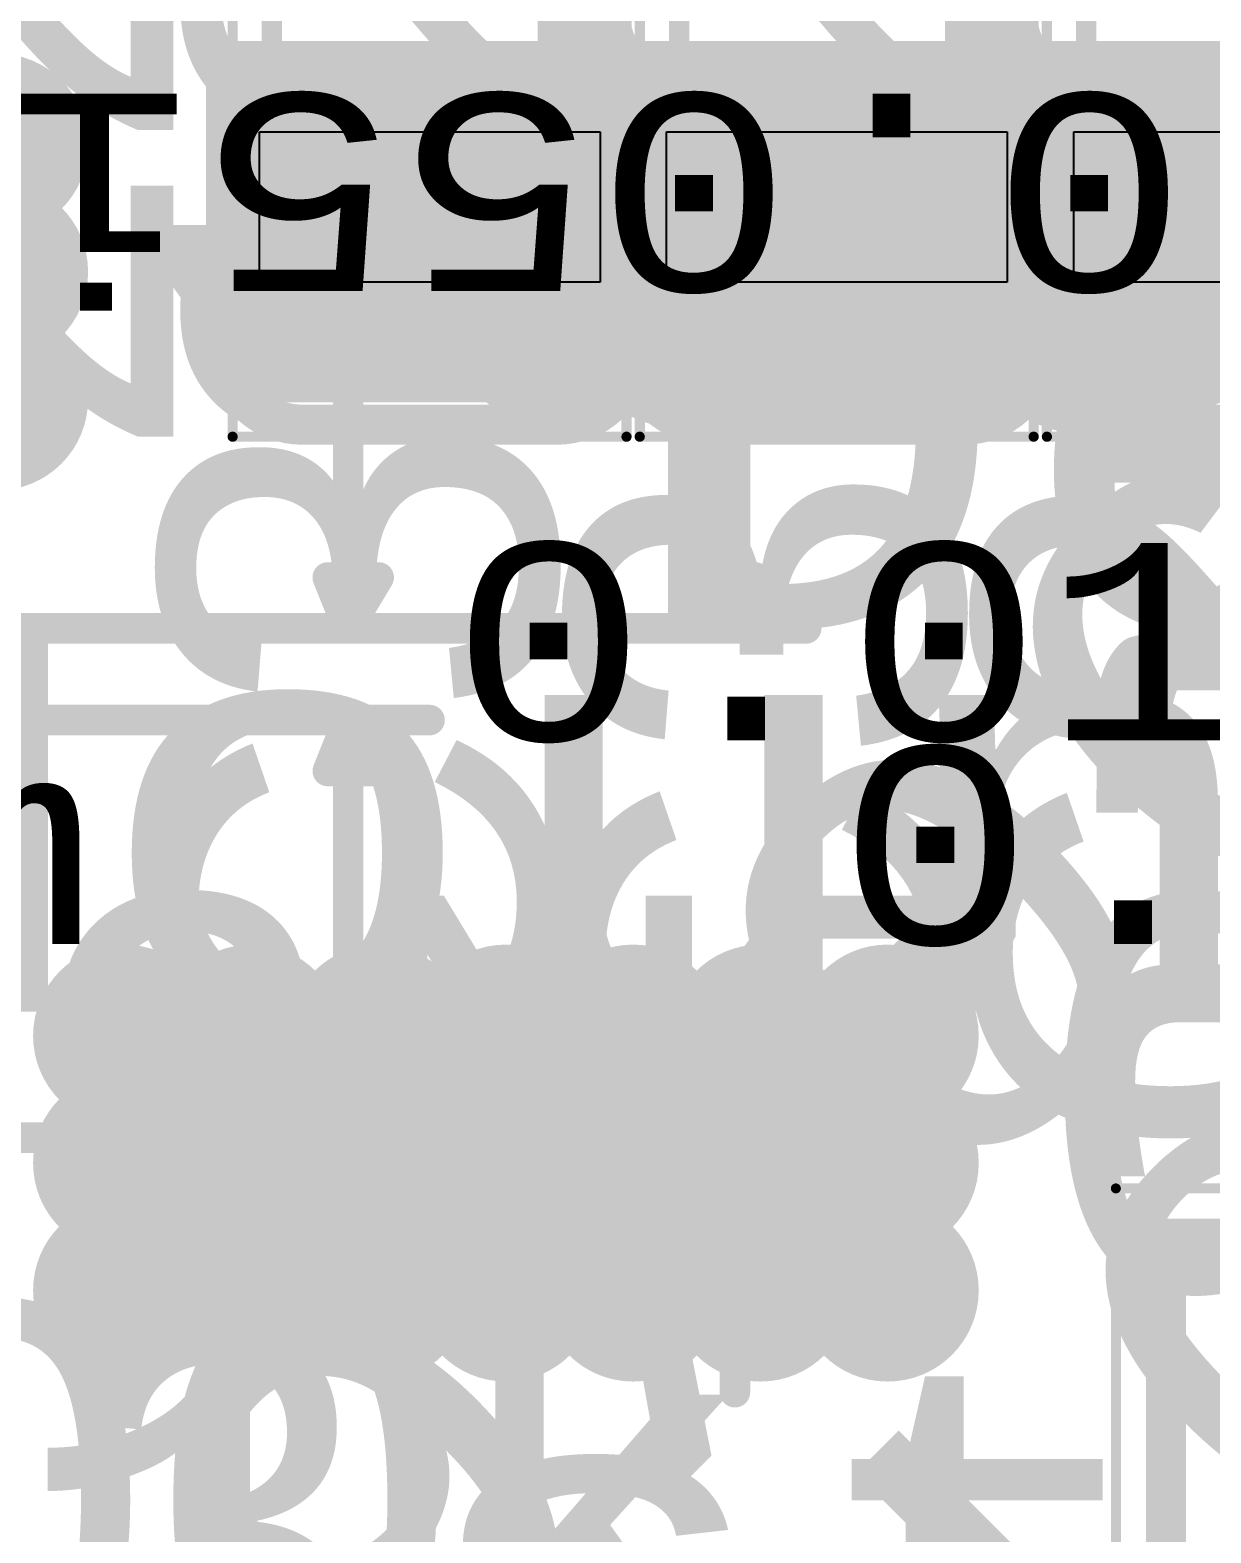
# Model space of a CAD drawing. Header units: inches. Extents: x -2.12 to 4.45, y -3.15 to 1.57.
# Drawn here: x -0.0907 to 0.1413, y -1.0932 to -0.7981 of the extents above; entities that cross this region are included whole.
import ezdxf

# ---------------------------------------------------------------- set-up
doc = ezdxf.new("R2010")
doc.units = ezdxf.units.IN
doc.header["$MEASUREMENT"] = 0
for name, color, linetype in [('Bottom', 5, 'Continuous'), ('Bottom Solder', 6, 'Continuous'), ('Measures', 56, 'Continuous'), ('tDocu', 76, 'Continuous'), ('Top', 1, 'Continuous'), ('Top Glue Points', 56, 'Continuous'), ('Top Overlay', 2, 'Continuous'), ('Top Paste', 8, 'Continuous'), ('Top Solder', 216, 'Continuous'), ('Top Value', 56, 'Continuous'), ('tPlace', 56, 'Continuous'), ('Via Holes', 16, 'Continuous')]:
    doc.layers.add(name, color=color, linetype=linetype)
doc.styles.add('Arial', font='', dxfattribs={"height": 0.2})
doc.styles.add('Courier New', font='', dxfattribs={"height": 0.2})
doc.styles.get('Arial').set_extended_font_data('Arial')
doc.styles.get('Courier New').set_extended_font_data('Courier New')

# ---------------------------------------------------------------- blocks, each defined once
blk = doc.blocks.new('SMD3225_3_2X2_5X0_7_MTC_L_43')
at = {"layer": 'Measures', "style": 'Courier New'}
for s, p in [('Inner Pad Padstyle: RX47Y-4D0T', (-0.666, -0.315)), ('Outer Pad Padstyle: RX47Y59D0T', (-0.659, -0.415)), ('Alternate 1 Padstyle: OX60Y90D30P', (-0.712, -0.515)), ('Alternate 2 Padstyle: OX90Y60D30P', (-0.712, -0.615))]:
    blk.add_text(s, height=0.0775, dxfattribs=at).set_placement(p)
blk = doc.blocks.new('TO_236AB_NEX_L_53')
at = {"layer": 'Measures', "const_width": 0.006}
for points in [[(0.134, 0.05), (0.134, 0.1)], [(0.21, 0.05), (0.21, 0.1)], [(0.13, 0.06), (0.14, 0.06)], [(0.13, 0.06), (0.134, 0.05)], [(0.134, 0.05), (0.14, 0.06)], [(0.204, 0.06), (0.214, 0.06)], [(0.204, 0.06), (0.21, 0.05)], [(0.21, 0.05), (0.214, 0.06)], [(0.01, 0.05), (0.134, 0.05)], [(0.134, 0.05), (0.21, 0.05)], [(0.21, 0.05), (0.224, 0.05)], [(0, 0.032), (0.134, 0.032)], [(0.13, 0.022), (0.134, 0.032)], [(0.134, 0.032), (0.14, 0.022)], [(0.134, -0.018), (0.134, 0.032)], [(0.134, 0.032), (0.15, 0.032)], [(0.13, 0.022), (0.14, 0.022)], [(0.038, -0.05), (0.21, -0.05)], [(0.204, -0.06), (0.21, -0.05)], [(0.21, -0.05), (0.214, -0.06)], [(0.21, -0.1), (0.21, -0.05)], [(0.21, -0.05), (0.224, -0.05)], [(0.204, -0.06), (0.214, -0.06)]]:
    blk.add_lwpolyline(points, dxfattribs=at)
at = {"layer": 'Measures', "const_width": 0.003}
for points in [[(0.1325, 0.1, 1), (0.1355, 0.1, 1)], [(0.2085, 0.1, 1), (0.2115, 0.1, 1)], [(0.1285, 0.06, 1), (0.1315, 0.06, 1)], [(0.1285, 0.06, 1), (0.1315, 0.06, 1)], [(0.1385, 0.06, 1), (0.1415, 0.06, 1)], [(0.1385, 0.06, 1), (0.1415, 0.06, 1)], [(0.2025, 0.06, 1), (0.2055, 0.06, 1)], [(0.2025, 0.06, 1), (0.2055, 0.06, 1)], [(0.2125, 0.06, 1), (0.2155, 0.06, 1)], [(0.2125, 0.06, 1), (0.2155, 0.06, 1)], [(0.1325, 0.05, 1), (0.1355, 0.05, 1)], [(0.1325, 0.05, 1), (0.1355, 0.05, 1)], [(0.1325, 0.05, 1), (0.1355, 0.05, 1)], [(0.1325, 0.05, 1), (0.1355, 0.05, 1)], [(0.1325, 0.05, 1), (0.1355, 0.05, 1)], [(0.2085, 0.05, 1), (0.2115, 0.05, 1)], [(0.2085, 0.05, 1), (0.2115, 0.05, 1)], [(0.2085, 0.05, 1), (0.2115, 0.05, 1)], [(0.2085, 0.05, 1), (0.2115, 0.05, 1)], [(0.2085, 0.05, 1), (0.2115, 0.05, 1)], [(0.2225, 0.05, 1), (0.2255, 0.05, 1)], [(0.1325, 0.032, 1), (0.1355, 0.032, 1)], [(0.1325, 0.032, 1), (0.1355, 0.032, 1)], [(0.1325, 0.032, 1), (0.1355, 0.032, 1)], [(0.1325, 0.032, 1), (0.1355, 0.032, 1)], [(0.1325, 0.032, 1), (0.1355, 0.032, 1)], [(0.1485, 0.032, 1), (0.1515, 0.032, 1)], [(0.1285, 0.022, 1), (0.1315, 0.022, 1)], [(0.1285, 0.022, 1), (0.1315, 0.022, 1)], [(0.1385, 0.022, 1), (0.1415, 0.022, 1)], [(0.1385, 0.022, 1), (0.1415, 0.022, 1)], [(0.1325, -0.018, 1), (0.1355, -0.018, 1)], [(0.2085, -0.05, 1), (0.2115, -0.05, 1)], [(0.2085, -0.05, 1), (0.2115, -0.05, 1)], [(0.2085, -0.05, 1), (0.2115, -0.05, 1)], [(0.2085, -0.05, 1), (0.2115, -0.05, 1)], [(0.2085, -0.05, 1), (0.2115, -0.05, 1)], [(0.2225, -0.05, 1), (0.2255, -0.05, 1)], [(0.2025, -0.06, 1), (0.2055, -0.06, 1)], [(0.2025, -0.06, 1), (0.2055, -0.06, 1)], [(0.2125, -0.06, 1), (0.2155, -0.06, 1)], [(0.2125, -0.06, 1), (0.2155, -0.06, 1)], [(0.2085, -0.1, 1), (0.2115, -0.1, 1)]]:
    blk.add_lwpolyline(points, format="xyb", close=True, dxfattribs=at)
at = {"layer": 'Measures', "style": 'Courier New'}
for s, p in [('0.018in/0.457mm', (0.154, 0.028)), ('0.056in/1.422mm', (-0.498, -0.012)), ('0.099in/2.515mm', (0.23, -0.012))]:
    blk.add_text(s, height=0.03875, dxfattribs=at).set_placement(p)
blk = doc.blocks.new('C1206_59')
at = {"layer": 'Top'}
for points in [[(-0.08661, 0.03544), (-0.02363, 0.03544), (-0.02363, -0.03544), (-0.08661, -0.03544)], [(0.02363, 0.03544), (0.08661, 0.03544), (0.08661, -0.03544), (0.02363, -0.03544)]]:
    blk.add_hatch(color=1, dxfattribs=at).paths.add_polyline_path(points)
at = {"layer": 'Top Paste'}
for points in [[(-0.08661, 0.03544), (-0.02363, 0.03544), (-0.02363, -0.03544), (-0.08661, -0.03544)], [(0.02363, 0.03544), (0.08661, 0.03544), (0.08661, -0.03544), (0.02363, -0.03544)]]:
    blk.add_hatch(color=8, dxfattribs=at).paths.add_polyline_path(points)
at = {"layer": 'Top Solder'}
for points in [[(-0.09062, 0.03943), (-0.01963, 0.03943), (-0.01963, -0.03943), (-0.09062, -0.03943)], [(0.01963, 0.03943), (0.09062, 0.03943), (0.09062, -0.03943), (0.01963, -0.03943)]]:
    blk.add_hatch(color=216, dxfattribs=at).paths.add_polyline_path(points)
at = {"layer": 'tDocu'}
for p, q in [((-0.067, -0.0335), (-0.067, 0.03343)), ((-0.067, 0.03343), (-0.03747, 0.03343)), ((-0.03747, 0.03343), (-0.03747, -0.0335)), ((0.03747, -0.03343), (0.03747, 0.0335)), ((0.03747, 0.0335), (0.067, 0.0335)), ((0.067, 0.0335), (0.067, -0.03343)), ((-0.03747, -0.0335), (-0.067, -0.0335)), ((0.067, -0.03343), (0.03747, -0.03343))]:
    blk.add_line(p, q, dxfattribs=at)
at = {"layer": 'tDocu', "const_width": 0.004}
for points in [[(0.03799, 0.03098), (-0.03799, 0.03098)], [(0.03799, -0.03098), (-0.03799, -0.03098)]]:
    blk.add_lwpolyline(points, dxfattribs=at)
at = {"layer": 'tDocu', "const_width": 0.002}
for points in [[(-0.03899, 0.03098, 1), (-0.03699, 0.03098, 1)], [(0.03699, 0.03098, 1), (0.03899, 0.03098, 1)], [(-0.03899, -0.03098, 1), (-0.03699, -0.03098, 1)], [(0.03699, -0.03098, 1), (0.03899, -0.03098, 1)]]:
    blk.add_lwpolyline(points, format="xyb", close=True, dxfattribs=at)
at = {"layer": 'Top', "const_width": 0.002}
for points in [[(-0.09736, -0.0387), (-0.09736, 0.0387)], [(0.09736, 0.0387), (-0.09736, 0.0387)], [(0.09736, -0.0387), (0.09736, 0.0387)], [(0.09736, -0.0387), (-0.09736, -0.0387)]]:
    blk.add_lwpolyline(points, dxfattribs=at)
at = {"layer": 'Top', "const_width": 0.001}
for points in [[(-0.09786, 0.0387, 1), (-0.09686, 0.0387, 1)], [(-0.09786, 0.0387, 1), (-0.09686, 0.0387, 1)], [(0.09686, 0.0387, 1), (0.09786, 0.0387, 1)], [(0.09686, 0.0387, 1), (0.09786, 0.0387, 1)], [(-0.09786, -0.0387, 1), (-0.09686, -0.0387, 1)], [(-0.09786, -0.0387, 1), (-0.09686, -0.0387, 1)], [(0.09686, -0.0387, 1), (0.09786, -0.0387, 1)], [(0.09686, -0.0387, 1), (0.09786, -0.0387, 1)]]:
    blk.add_lwpolyline(points, format="xyb", close=True, dxfattribs=at)
at = {"layer": 'Top Glue Points'}
for p, q in [((-0.00787, -0.01575), (-0.00787, 0.01575)), ((-0.00787, 0.01575), (0.00787, 0.01575)), ((0.00787, 0.01575), (0.00787, -0.01575)), ((0.00787, -0.01575), (-0.00787, -0.01575))]:
    blk.add_line(p, q, dxfattribs=at)
at = {"layer": 'tPlace', "const_width": 0.00787}
for points in [[(-0.095, 0.025, -0.414214), (-0.08, 0.04)], [(0.08, 0.04, -0.414214), (0.095, 0.025)], [(-0.08, -0.04, -0.414214), (-0.095, -0.025)], [(0.095, -0.025, -0.414214), (0.08, -0.04)]]:
    blk.add_lwpolyline(points, format="xyb", dxfattribs=at)
for points in [[(-0.025, 0.04), (-0.08, 0.04)], [(0.08, 0.04), (0.025, 0.04)], [(-0.095, -0.025), (-0.095, 0.025)], [(0.095, -0.025), (0.095, 0.025)], [(-0.025, -0.04), (-0.08, -0.04)], [(0.08, -0.04), (0.025, -0.04)]]:
    blk.add_lwpolyline(points, dxfattribs=at)
at = {"layer": 'tPlace', "const_width": 0.00394}
for points in [[(-0.08197, 0.04, 1), (-0.07803, 0.04, 1)], [(-0.08197, 0.04, 1), (-0.07803, 0.04, 1)], [(-0.02697, 0.04, 1), (-0.02303, 0.04, 1)], [(0.02303, 0.04, 1), (0.02697, 0.04, 1)], [(0.07803, 0.04, 1), (0.08197, 0.04, 1)], [(0.07803, 0.04, 1), (0.08197, 0.04, 1)], [(-0.09697, 0.025, 1), (-0.09303, 0.025, 1)], [(-0.09697, 0.025, 1), (-0.09303, 0.025, 1)], [(0.09303, 0.025, 1), (0.09697, 0.025, 1)], [(0.09303, 0.025, 1), (0.09697, 0.025, 1)], [(-0.09697, -0.025, 1), (-0.09303, -0.025, 1)], [(-0.09697, -0.025, 1), (-0.09303, -0.025, 1)], [(0.09303, -0.025, 1), (0.09697, -0.025, 1)], [(0.09303, -0.025, 1), (0.09697, -0.025, 1)], [(-0.08197, -0.04, 1), (-0.07803, -0.04, 1)], [(-0.08197, -0.04, 1), (-0.07803, -0.04, 1)], [(-0.02697, -0.04, 1), (-0.02303, -0.04, 1)], [(0.02303, -0.04, 1), (0.02697, -0.04, 1)], [(0.07803, -0.04, 1), (0.08197, -0.04, 1)], [(0.07803, -0.04, 1), (0.08197, -0.04, 1)]]:
    blk.add_lwpolyline(points, format="xyb", close=True, dxfattribs=at)
blk = doc.blocks.new('C1206_60')
at = {"layer": 'Top'}
for points in [[(-0.08661, 0.03544), (-0.02363, 0.03544), (-0.02363, -0.03544), (-0.08661, -0.03544)], [(0.02363, 0.03544), (0.08661, 0.03544), (0.08661, -0.03544), (0.02363, -0.03544)]]:
    blk.add_hatch(color=1, dxfattribs=at).paths.add_polyline_path(points)
at = {"layer": 'Top Paste'}
for points in [[(-0.08661, 0.03544), (-0.02363, 0.03544), (-0.02363, -0.03544), (-0.08661, -0.03544)], [(0.02363, 0.03544), (0.08661, 0.03544), (0.08661, -0.03544), (0.02363, -0.03544)]]:
    blk.add_hatch(color=8, dxfattribs=at).paths.add_polyline_path(points)
at = {"layer": 'Top Solder'}
for points in [[(-0.09062, 0.03943), (-0.01963, 0.03943), (-0.01963, -0.03943), (-0.09062, -0.03943)], [(0.01963, 0.03943), (0.09062, 0.03943), (0.09062, -0.03943), (0.01963, -0.03943)]]:
    blk.add_hatch(color=216, dxfattribs=at).paths.add_polyline_path(points)
at = {"layer": 'tDocu'}
for p, q in [((-0.067, -0.0335), (-0.067, 0.03343)), ((-0.067, 0.03343), (-0.03747, 0.03343)), ((-0.03747, 0.03343), (-0.03747, -0.0335)), ((0.03747, -0.03343), (0.03747, 0.0335)), ((0.03747, 0.0335), (0.067, 0.0335)), ((0.067, 0.0335), (0.067, -0.03343)), ((-0.03747, -0.0335), (-0.067, -0.0335)), ((0.067, -0.03343), (0.03747, -0.03343))]:
    blk.add_line(p, q, dxfattribs=at)
at = {"layer": 'tDocu', "const_width": 0.004}
for points in [[(0.03799, 0.03098), (-0.03799, 0.03098)], [(0.03799, -0.03098), (-0.03799, -0.03098)]]:
    blk.add_lwpolyline(points, dxfattribs=at)
at = {"layer": 'tDocu', "const_width": 0.002}
for points in [[(-0.03899, 0.03098, 1), (-0.03699, 0.03098, 1)], [(0.03699, 0.03098, 1), (0.03899, 0.03098, 1)], [(-0.03899, -0.03098, 1), (-0.03699, -0.03098, 1)], [(0.03699, -0.03098, 1), (0.03899, -0.03098, 1)]]:
    blk.add_lwpolyline(points, format="xyb", close=True, dxfattribs=at)
at = {"layer": 'Top', "const_width": 0.002}
for points in [[(-0.09736, -0.0387), (-0.09736, 0.0387)], [(0.09736, 0.0387), (-0.09736, 0.0387)], [(0.09736, -0.0387), (0.09736, 0.0387)], [(0.09736, -0.0387), (-0.09736, -0.0387)]]:
    blk.add_lwpolyline(points, dxfattribs=at)
at = {"layer": 'Top', "const_width": 0.001}
for points in [[(-0.09786, 0.0387, 1), (-0.09686, 0.0387, 1)], [(-0.09786, 0.0387, 1), (-0.09686, 0.0387, 1)], [(0.09686, 0.0387, 1), (0.09786, 0.0387, 1)], [(0.09686, 0.0387, 1), (0.09786, 0.0387, 1)], [(-0.09786, -0.0387, 1), (-0.09686, -0.0387, 1)], [(-0.09786, -0.0387, 1), (-0.09686, -0.0387, 1)], [(0.09686, -0.0387, 1), (0.09786, -0.0387, 1)], [(0.09686, -0.0387, 1), (0.09786, -0.0387, 1)]]:
    blk.add_lwpolyline(points, format="xyb", close=True, dxfattribs=at)
at = {"layer": 'Top Glue Points'}
for p, q in [((-0.00787, -0.01575), (-0.00787, 0.01575)), ((-0.00787, 0.01575), (0.00787, 0.01575)), ((0.00787, 0.01575), (0.00787, -0.01575)), ((0.00787, -0.01575), (-0.00787, -0.01575))]:
    blk.add_line(p, q, dxfattribs=at)
at = {"layer": 'tPlace', "const_width": 0.00787}
for points in [[(-0.095, 0.025, -0.414214), (-0.08, 0.04)], [(0.08, 0.04, -0.414214), (0.095, 0.025)], [(-0.08, -0.04, -0.414214), (-0.095, -0.025)], [(0.095, -0.025, -0.414214), (0.08, -0.04)]]:
    blk.add_lwpolyline(points, format="xyb", dxfattribs=at)
for points in [[(-0.025, 0.04), (-0.08, 0.04)], [(0.08, 0.04), (0.025, 0.04)], [(-0.095, -0.025), (-0.095, 0.025)], [(0.095, -0.025), (0.095, 0.025)], [(-0.025, -0.04), (-0.08, -0.04)], [(0.08, -0.04), (0.025, -0.04)]]:
    blk.add_lwpolyline(points, dxfattribs=at)
at = {"layer": 'tPlace', "const_width": 0.00394}
for points in [[(-0.08197, 0.04, 1), (-0.07803, 0.04, 1)], [(-0.08197, 0.04, 1), (-0.07803, 0.04, 1)], [(-0.02697, 0.04, 1), (-0.02303, 0.04, 1)], [(0.02303, 0.04, 1), (0.02697, 0.04, 1)], [(0.07803, 0.04, 1), (0.08197, 0.04, 1)], [(0.07803, 0.04, 1), (0.08197, 0.04, 1)], [(-0.09697, 0.025, 1), (-0.09303, 0.025, 1)], [(-0.09697, 0.025, 1), (-0.09303, 0.025, 1)], [(0.09303, 0.025, 1), (0.09697, 0.025, 1)], [(0.09303, 0.025, 1), (0.09697, 0.025, 1)], [(-0.09697, -0.025, 1), (-0.09303, -0.025, 1)], [(-0.09697, -0.025, 1), (-0.09303, -0.025, 1)], [(0.09303, -0.025, 1), (0.09697, -0.025, 1)], [(0.09303, -0.025, 1), (0.09697, -0.025, 1)], [(-0.08197, -0.04, 1), (-0.07803, -0.04, 1)], [(-0.08197, -0.04, 1), (-0.07803, -0.04, 1)], [(-0.02697, -0.04, 1), (-0.02303, -0.04, 1)], [(0.02303, -0.04, 1), (0.02697, -0.04, 1)], [(0.07803, -0.04, 1), (0.08197, -0.04, 1)], [(0.07803, -0.04, 1), (0.08197, -0.04, 1)]]:
    blk.add_lwpolyline(points, format="xyb", close=True, dxfattribs=at)
blk = doc.blocks.new('C1206_61')
at = {"layer": 'Top'}
for points in [[(-0.08661, 0.03544), (-0.02363, 0.03544), (-0.02363, -0.03544), (-0.08661, -0.03544)], [(0.02363, 0.03544), (0.08661, 0.03544), (0.08661, -0.03544), (0.02363, -0.03544)]]:
    blk.add_hatch(color=1, dxfattribs=at).paths.add_polyline_path(points)
at = {"layer": 'Top Paste'}
for points in [[(-0.08661, 0.03544), (-0.02363, 0.03544), (-0.02363, -0.03544), (-0.08661, -0.03544)], [(0.02363, 0.03544), (0.08661, 0.03544), (0.08661, -0.03544), (0.02363, -0.03544)]]:
    blk.add_hatch(color=8, dxfattribs=at).paths.add_polyline_path(points)
at = {"layer": 'Top Solder'}
for points in [[(-0.09062, 0.03943), (-0.01963, 0.03943), (-0.01963, -0.03943), (-0.09062, -0.03943)], [(0.01963, 0.03943), (0.09062, 0.03943), (0.09062, -0.03943), (0.01963, -0.03943)]]:
    blk.add_hatch(color=216, dxfattribs=at).paths.add_polyline_path(points)
at = {"layer": 'tDocu'}
for p, q in [((-0.067, -0.0335), (-0.067, 0.03343)), ((-0.067, 0.03343), (-0.03747, 0.03343)), ((-0.03747, 0.03343), (-0.03747, -0.0335)), ((0.03747, -0.03343), (0.03747, 0.0335)), ((0.03747, 0.0335), (0.067, 0.0335)), ((0.067, 0.0335), (0.067, -0.03343)), ((-0.03747, -0.0335), (-0.067, -0.0335)), ((0.067, -0.03343), (0.03747, -0.03343))]:
    blk.add_line(p, q, dxfattribs=at)
at = {"layer": 'tDocu', "const_width": 0.004}
for points in [[(0.03799, 0.03098), (-0.03799, 0.03098)], [(0.03799, -0.03098), (-0.03799, -0.03098)]]:
    blk.add_lwpolyline(points, dxfattribs=at)
at = {"layer": 'tDocu', "const_width": 0.002}
for points in [[(-0.03899, 0.03098, 1), (-0.03699, 0.03098, 1)], [(0.03699, 0.03098, 1), (0.03899, 0.03098, 1)], [(-0.03899, -0.03098, 1), (-0.03699, -0.03098, 1)], [(0.03699, -0.03098, 1), (0.03899, -0.03098, 1)]]:
    blk.add_lwpolyline(points, format="xyb", close=True, dxfattribs=at)
at = {"layer": 'Top', "const_width": 0.002}
for points in [[(-0.09736, -0.0387), (-0.09736, 0.0387)], [(0.09736, 0.0387), (-0.09736, 0.0387)], [(0.09736, -0.0387), (0.09736, 0.0387)], [(0.09736, -0.0387), (-0.09736, -0.0387)]]:
    blk.add_lwpolyline(points, dxfattribs=at)
at = {"layer": 'Top', "const_width": 0.001}
for points in [[(-0.09786, 0.0387, 1), (-0.09686, 0.0387, 1)], [(-0.09786, 0.0387, 1), (-0.09686, 0.0387, 1)], [(0.09686, 0.0387, 1), (0.09786, 0.0387, 1)], [(0.09686, 0.0387, 1), (0.09786, 0.0387, 1)], [(-0.09786, -0.0387, 1), (-0.09686, -0.0387, 1)], [(-0.09786, -0.0387, 1), (-0.09686, -0.0387, 1)], [(0.09686, -0.0387, 1), (0.09786, -0.0387, 1)], [(0.09686, -0.0387, 1), (0.09786, -0.0387, 1)]]:
    blk.add_lwpolyline(points, format="xyb", close=True, dxfattribs=at)
at = {"layer": 'Top Glue Points'}
for p, q in [((-0.00787, -0.01575), (-0.00787, 0.01575)), ((-0.00787, 0.01575), (0.00787, 0.01575)), ((0.00787, 0.01575), (0.00787, -0.01575)), ((0.00787, -0.01575), (-0.00787, -0.01575))]:
    blk.add_line(p, q, dxfattribs=at)
at = {"layer": 'tPlace', "const_width": 0.00787}
for points in [[(-0.095, 0.025, -0.414214), (-0.08, 0.04)], [(0.08, 0.04, -0.414214), (0.095, 0.025)], [(-0.08, -0.04, -0.414214), (-0.095, -0.025)], [(0.095, -0.025, -0.414214), (0.08, -0.04)]]:
    blk.add_lwpolyline(points, format="xyb", dxfattribs=at)
for points in [[(-0.025, 0.04), (-0.08, 0.04)], [(0.08, 0.04), (0.025, 0.04)], [(-0.095, -0.025), (-0.095, 0.025)], [(0.095, -0.025), (0.095, 0.025)], [(-0.025, -0.04), (-0.08, -0.04)], [(0.08, -0.04), (0.025, -0.04)]]:
    blk.add_lwpolyline(points, dxfattribs=at)
at = {"layer": 'tPlace', "const_width": 0.00394}
for points in [[(-0.08197, 0.04, 1), (-0.07803, 0.04, 1)], [(-0.08197, 0.04, 1), (-0.07803, 0.04, 1)], [(-0.02697, 0.04, 1), (-0.02303, 0.04, 1)], [(0.02303, 0.04, 1), (0.02697, 0.04, 1)], [(0.07803, 0.04, 1), (0.08197, 0.04, 1)], [(0.07803, 0.04, 1), (0.08197, 0.04, 1)], [(-0.09697, 0.025, 1), (-0.09303, 0.025, 1)], [(-0.09697, 0.025, 1), (-0.09303, 0.025, 1)], [(0.09303, 0.025, 1), (0.09697, 0.025, 1)], [(0.09303, 0.025, 1), (0.09697, 0.025, 1)], [(-0.09697, -0.025, 1), (-0.09303, -0.025, 1)], [(-0.09697, -0.025, 1), (-0.09303, -0.025, 1)], [(0.09303, -0.025, 1), (0.09697, -0.025, 1)], [(0.09303, -0.025, 1), (0.09697, -0.025, 1)], [(-0.08197, -0.04, 1), (-0.07803, -0.04, 1)], [(-0.08197, -0.04, 1), (-0.07803, -0.04, 1)], [(-0.02697, -0.04, 1), (-0.02303, -0.04, 1)], [(0.02303, -0.04, 1), (0.02697, -0.04, 1)], [(0.07803, -0.04, 1), (0.08197, -0.04, 1)], [(0.07803, -0.04, 1), (0.08197, -0.04, 1)]]:
    blk.add_lwpolyline(points, format="xyb", close=True, dxfattribs=at)
blk = doc.blocks.new('CONN_QTH_030_02_L_D_A_K_FR_S00_72')
at = {"layer": 'Measures', "style": 'Courier New'}
for s, p in [('Default Padstyle: RX8Y72D0T', (-0.576, -0.832)), ('Mounting Hole Padstyle: EX60Y60D40P', (-0.757, -0.907)), ('1st Center Padstyle: RX185Y25D0T', (-0.697, -1.057))]:
    blk.add_text(s, height=0.0775, dxfattribs=at).set_placement(p)
blk = doc.blocks.new('SAMTEC_ADM6_30_01_5_L_4_2_A_TR_73')
at = {"layer": 'tDocu', "const_width": 0.00394}
for points in [[(0.46791, 0.07059), (0.46791, -0.09843)], [(0.46791, -0.09843), (-0.46791, -0.09843)]]:
    blk.add_lwpolyline(points, dxfattribs=at)
at = {"layer": 'tDocu', "const_width": 0.00197}
blk.add_lwpolyline([(0.46692, -0.09843, 1), (0.4689, -0.09843, 1)], format="xyb", close=True, dxfattribs=at)
blk.add_lwpolyline([(0.46692, -0.09843, 1), (0.4689, -0.09843, 1)], format="xyb", close=True, dxfattribs=at)
at = {"layer": 'Top', "const_width": 0.00197}
for points in [[(0.47776, 0.07551), (0.47776, -0.10827)], [(0.47776, -0.10827), (-0.47776, -0.10827)]]:
    blk.add_lwpolyline(points, dxfattribs=at)
at = {"layer": 'Top', "const_width": 0.000985}
blk.add_lwpolyline([(0.47727, -0.10827, 1), (0.47825, -0.10827, 1)], format="xyb", close=True, dxfattribs=at)
blk.add_lwpolyline([(0.47727, -0.10827, 1), (0.47825, -0.10827, 1)], format="xyb", close=True, dxfattribs=at)
at = {"layer": 'tPlace', "const_width": 0.00787}
for points in [[(0.46791, 0.07059), (0.46791, -0.09843)], [(0.46791, -0.09843), (-0.46791, -0.09843)]]:
    blk.add_lwpolyline(points, dxfattribs=at)
at = {"layer": 'tPlace', "const_width": 0.00394}
blk.add_lwpolyline([(0.46594, -0.09843, 1), (0.46988, -0.09843, 1)], format="xyb", close=True, dxfattribs=at)
blk.add_lwpolyline([(0.46594, -0.09843, 1), (0.46988, -0.09843, 1)], format="xyb", close=True, dxfattribs=at)
blk = doc.blocks.new('TO_236_VIS_L_86')
at = {"layer": 'Measures', "style": 'Courier New'}
blk.add_text('0.055in/1.397mm', height=0.03875, dxfattribs=at).set_placement((-0.498, -0.012))
blk = doc.blocks.new('TO_236AB_NEX_L_93')
at = {"layer": 'Measures', "style": 'Courier New'}
blk.add_text('Alt 2 Padstyle: OX90Y60D30P', height=0.0775, dxfattribs=at).set_placement((-0.583, -0.53))

msp = doc.modelspace()

# ---------------------------------------------------------------- hatches: boundary and pattern name
at = {"layer": 'Bottom'}
h = msp.add_hatch(color=5, dxfattribs=at)
edge = h.paths.add_edge_path()
edge.add_arc((-0.0972, -0.82061), 0.013905, 0, 360)
h = msp.add_hatch(color=5, dxfattribs=at)
edge = h.paths.add_edge_path()
edge.add_arc((-0.0972, -0.84561), 0.013905, 0, 360)
h = msp.add_hatch(color=5, dxfattribs=at)
edge = h.paths.add_edge_path()
edge.add_arc((-0.0972, -0.87061), 0.013905, 0, 360)
h = msp.add_hatch(color=5, dxfattribs=at)
edge = h.paths.add_edge_path()
edge.add_arc((-0.0722, -0.99561), 0.013905, 0, 360)
h = msp.add_hatch(color=5, dxfattribs=at)
edge = h.paths.add_edge_path()
edge.add_arc((-0.0472, -0.99561), 0.013905, 0, 360)
h = msp.add_hatch(color=5, dxfattribs=at)
edge = h.paths.add_edge_path()
edge.add_arc((-0.0222, -0.99561), 0.013905, 0, 360)
h = msp.add_hatch(color=5, dxfattribs=at)
edge = h.paths.add_edge_path()
edge.add_arc((0.0028, -0.99561), 0.013905, 0, 360)
h = msp.add_hatch(color=5, dxfattribs=at)
edge = h.paths.add_edge_path()
edge.add_arc((0.0278, -0.99561), 0.013905, 0, 360)
h = msp.add_hatch(color=5, dxfattribs=at)
edge = h.paths.add_edge_path()
edge.add_arc((0.0528, -0.99561), 0.013905, 0, 360)
h = msp.add_hatch(color=5, dxfattribs=at)
edge = h.paths.add_edge_path()
edge.add_arc((0.0778, -0.99561), 0.013905, 0, 360)
h = msp.add_hatch(color=5, dxfattribs=at)
edge = h.paths.add_edge_path()
edge.add_arc((-0.0722, -1.02061), 0.013905, 0, 360)
h = msp.add_hatch(color=5, dxfattribs=at)
edge = h.paths.add_edge_path()
edge.add_arc((-0.0472, -1.02061), 0.013905, 0, 360)
h = msp.add_hatch(color=5, dxfattribs=at)
edge = h.paths.add_edge_path()
edge.add_arc((-0.0222, -1.02061), 0.013905, 0, 360)
h = msp.add_hatch(color=5, dxfattribs=at)
edge = h.paths.add_edge_path()
edge.add_arc((0.0028, -1.02061), 0.013905, 0, 360)
h = msp.add_hatch(color=5, dxfattribs=at)
edge = h.paths.add_edge_path()
edge.add_arc((0.0278, -1.02061), 0.013905, 0, 360)
h = msp.add_hatch(color=5, dxfattribs=at)
edge = h.paths.add_edge_path()
edge.add_arc((0.0528, -1.02061), 0.013905, 0, 360)
h = msp.add_hatch(color=5, dxfattribs=at)
edge = h.paths.add_edge_path()
edge.add_arc((0.0778, -1.02061), 0.013905, 0, 360)
h = msp.add_hatch(color=5, dxfattribs=at)
edge = h.paths.add_edge_path()
edge.add_arc((-0.0722, -1.04561), 0.013905, 0, 360)
h = msp.add_hatch(color=5, dxfattribs=at)
edge = h.paths.add_edge_path()
edge.add_arc((-0.0472, -1.04561), 0.013905, 0, 360)
h = msp.add_hatch(color=5, dxfattribs=at)
edge = h.paths.add_edge_path()
edge.add_arc((-0.0222, -1.04561), 0.013905, 0, 360)
h = msp.add_hatch(color=5, dxfattribs=at)
edge = h.paths.add_edge_path()
edge.add_arc((0.0028, -1.04561), 0.013905, 0, 360)
h = msp.add_hatch(color=5, dxfattribs=at)
edge = h.paths.add_edge_path()
edge.add_arc((0.0278, -1.04561), 0.013905, 0, 360)
h = msp.add_hatch(color=5, dxfattribs=at)
edge = h.paths.add_edge_path()
edge.add_arc((0.0528, -1.04561), 0.013905, 0, 360)
h = msp.add_hatch(color=5, dxfattribs=at)
edge = h.paths.add_edge_path()
edge.add_arc((0.0778, -1.04561), 0.013905, 0, 360)
at = {"layer": 'Bottom Solder'}
h = msp.add_hatch(color=6, dxfattribs=at)
edge = h.paths.add_edge_path()
edge.add_arc((-0.0972, -0.82061), 0.017905, 0, 360)
h = msp.add_hatch(color=6, dxfattribs=at)
edge = h.paths.add_edge_path()
edge.add_arc((-0.0972, -0.84561), 0.017905, 0, 360)
h = msp.add_hatch(color=6, dxfattribs=at)
edge = h.paths.add_edge_path()
edge.add_arc((-0.0972, -0.87061), 0.017905, 0, 360)
h = msp.add_hatch(color=6, dxfattribs=at)
edge = h.paths.add_edge_path()
edge.add_arc((-0.0722, -0.99561), 0.017905, 0, 360)
h = msp.add_hatch(color=6, dxfattribs=at)
edge = h.paths.add_edge_path()
edge.add_arc((-0.0472, -0.99561), 0.017905, 0, 360)
h = msp.add_hatch(color=6, dxfattribs=at)
edge = h.paths.add_edge_path()
edge.add_arc((-0.0222, -0.99561), 0.017905, 0, 360)
h = msp.add_hatch(color=6, dxfattribs=at)
edge = h.paths.add_edge_path()
edge.add_arc((0.0028, -0.99561), 0.017905, 0, 360)
h = msp.add_hatch(color=6, dxfattribs=at)
edge = h.paths.add_edge_path()
edge.add_arc((0.0278, -0.99561), 0.017905, 0, 360)
h = msp.add_hatch(color=6, dxfattribs=at)
edge = h.paths.add_edge_path()
edge.add_arc((0.0528, -0.99561), 0.017905, 0, 360)
h = msp.add_hatch(color=6, dxfattribs=at)
edge = h.paths.add_edge_path()
edge.add_arc((0.0778, -0.99561), 0.017905, 0, 360)
h = msp.add_hatch(color=6, dxfattribs=at)
edge = h.paths.add_edge_path()
edge.add_arc((-0.0722, -1.02061), 0.017905, 0, 360)
h = msp.add_hatch(color=6, dxfattribs=at)
edge = h.paths.add_edge_path()
edge.add_arc((-0.0472, -1.02061), 0.017905, 0, 360)
h = msp.add_hatch(color=6, dxfattribs=at)
edge = h.paths.add_edge_path()
edge.add_arc((-0.0222, -1.02061), 0.017905, 0, 360)
h = msp.add_hatch(color=6, dxfattribs=at)
edge = h.paths.add_edge_path()
edge.add_arc((0.0028, -1.02061), 0.017905, 0, 360)
h = msp.add_hatch(color=6, dxfattribs=at)
edge = h.paths.add_edge_path()
edge.add_arc((0.0278, -1.02061), 0.017905, 0, 360)
h = msp.add_hatch(color=6, dxfattribs=at)
edge = h.paths.add_edge_path()
edge.add_arc((0.0528, -1.02061), 0.017905, 0, 360)
h = msp.add_hatch(color=6, dxfattribs=at)
edge = h.paths.add_edge_path()
edge.add_arc((0.0778, -1.02061), 0.017905, 0, 360)
h = msp.add_hatch(color=6, dxfattribs=at)
edge = h.paths.add_edge_path()
edge.add_arc((-0.0722, -1.04561), 0.017905, 0, 360)
h = msp.add_hatch(color=6, dxfattribs=at)
edge = h.paths.add_edge_path()
edge.add_arc((-0.0472, -1.04561), 0.017905, 0, 360)
h = msp.add_hatch(color=6, dxfattribs=at)
edge = h.paths.add_edge_path()
edge.add_arc((-0.0222, -1.04561), 0.017905, 0, 360)
h = msp.add_hatch(color=6, dxfattribs=at)
edge = h.paths.add_edge_path()
edge.add_arc((0.0028, -1.04561), 0.017905, 0, 360)
h = msp.add_hatch(color=6, dxfattribs=at)
edge = h.paths.add_edge_path()
edge.add_arc((0.0278, -1.04561), 0.017905, 0, 360)
h = msp.add_hatch(color=6, dxfattribs=at)
edge = h.paths.add_edge_path()
edge.add_arc((0.0528, -1.04561), 0.017905, 0, 360)
h = msp.add_hatch(color=6, dxfattribs=at)
edge = h.paths.add_edge_path()
edge.add_arc((0.0778, -1.04561), 0.017905, 0, 360)
at = {"layer": 'Top'}
h = msp.add_hatch(color=1, dxfattribs=at)
edge = h.paths.add_edge_path()
edge.add_arc((-0.0972, -0.82061), 0.013905, 0, 360)
h = msp.add_hatch(color=1, dxfattribs=at)
edge = h.paths.add_edge_path()
edge.add_arc((-0.0972, -0.84561), 0.013905, 0, 360)
h = msp.add_hatch(color=1, dxfattribs=at)
edge = h.paths.add_edge_path()
edge.add_arc((-0.0972, -0.87061), 0.013905, 0, 360)
h = msp.add_hatch(color=1, dxfattribs=at)
edge = h.paths.add_edge_path()
edge.add_arc((-0.0722, -0.99561), 0.013905, 0, 360)
h = msp.add_hatch(color=1, dxfattribs=at)
edge = h.paths.add_edge_path()
edge.add_arc((-0.0472, -0.99561), 0.013905, 0, 360)
h = msp.add_hatch(color=1, dxfattribs=at)
edge = h.paths.add_edge_path()
edge.add_arc((-0.0222, -0.99561), 0.013905, 0, 360)
h = msp.add_hatch(color=1, dxfattribs=at)
edge = h.paths.add_edge_path()
edge.add_arc((0.0028, -0.99561), 0.013905, 0, 360)
h = msp.add_hatch(color=1, dxfattribs=at)
edge = h.paths.add_edge_path()
edge.add_arc((0.0278, -0.99561), 0.013905, 0, 360)
h = msp.add_hatch(color=1, dxfattribs=at)
edge = h.paths.add_edge_path()
edge.add_arc((0.0528, -0.99561), 0.013905, 0, 360)
h = msp.add_hatch(color=1, dxfattribs=at)
edge = h.paths.add_edge_path()
edge.add_arc((0.0778, -0.99561), 0.013905, 0, 360)
h = msp.add_hatch(color=1, dxfattribs=at)
edge = h.paths.add_edge_path()
edge.add_arc((-0.0722, -1.02061), 0.013905, 0, 360)
h = msp.add_hatch(color=1, dxfattribs=at)
edge = h.paths.add_edge_path()
edge.add_arc((-0.0472, -1.02061), 0.013905, 0, 360)
h = msp.add_hatch(color=1, dxfattribs=at)
edge = h.paths.add_edge_path()
edge.add_arc((-0.0222, -1.02061), 0.013905, 0, 360)
h = msp.add_hatch(color=1, dxfattribs=at)
edge = h.paths.add_edge_path()
edge.add_arc((0.0028, -1.02061), 0.013905, 0, 360)
h = msp.add_hatch(color=1, dxfattribs=at)
edge = h.paths.add_edge_path()
edge.add_arc((0.0278, -1.02061), 0.013905, 0, 360)
h = msp.add_hatch(color=1, dxfattribs=at)
edge = h.paths.add_edge_path()
edge.add_arc((0.0528, -1.02061), 0.013905, 0, 360)
h = msp.add_hatch(color=1, dxfattribs=at)
edge = h.paths.add_edge_path()
edge.add_arc((0.0778, -1.02061), 0.013905, 0, 360)
h = msp.add_hatch(color=1, dxfattribs=at)
edge = h.paths.add_edge_path()
edge.add_arc((-0.0722, -1.04561), 0.013905, 0, 360)
h = msp.add_hatch(color=1, dxfattribs=at)
edge = h.paths.add_edge_path()
edge.add_arc((-0.0472, -1.04561), 0.013905, 0, 360)
h = msp.add_hatch(color=1, dxfattribs=at)
edge = h.paths.add_edge_path()
edge.add_arc((-0.0222, -1.04561), 0.013905, 0, 360)
h = msp.add_hatch(color=1, dxfattribs=at)
edge = h.paths.add_edge_path()
edge.add_arc((0.0028, -1.04561), 0.013905, 0, 360)
h = msp.add_hatch(color=1, dxfattribs=at)
edge = h.paths.add_edge_path()
edge.add_arc((0.0278, -1.04561), 0.013905, 0, 360)
h = msp.add_hatch(color=1, dxfattribs=at)
edge = h.paths.add_edge_path()
edge.add_arc((0.0528, -1.04561), 0.013905, 0, 360)
h = msp.add_hatch(color=1, dxfattribs=at)
edge = h.paths.add_edge_path()
edge.add_arc((0.0778, -1.04561), 0.013905, 0, 360)
at = {"layer": 'Top Solder'}
h = msp.add_hatch(color=216, dxfattribs=at)
edge = h.paths.add_edge_path()
edge.add_arc((-0.0972, -0.82061), 0.017905, 0, 360)
h = msp.add_hatch(color=216, dxfattribs=at)
edge = h.paths.add_edge_path()
edge.add_arc((-0.0972, -0.84561), 0.017905, 0, 360)
h = msp.add_hatch(color=216, dxfattribs=at)
edge = h.paths.add_edge_path()
edge.add_arc((-0.0972, -0.87061), 0.017905, 0, 360)
h = msp.add_hatch(color=216, dxfattribs=at)
edge = h.paths.add_edge_path()
edge.add_arc((-0.0722, -0.99561), 0.017905, 0, 360)
h = msp.add_hatch(color=216, dxfattribs=at)
edge = h.paths.add_edge_path()
edge.add_arc((-0.0472, -0.99561), 0.017905, 0, 360)
h = msp.add_hatch(color=216, dxfattribs=at)
edge = h.paths.add_edge_path()
edge.add_arc((-0.0222, -0.99561), 0.017905, 0, 360)
h = msp.add_hatch(color=216, dxfattribs=at)
edge = h.paths.add_edge_path()
edge.add_arc((0.0028, -0.99561), 0.017905, 0, 360)
h = msp.add_hatch(color=216, dxfattribs=at)
edge = h.paths.add_edge_path()
edge.add_arc((0.0278, -0.99561), 0.017905, 0, 360)
h = msp.add_hatch(color=216, dxfattribs=at)
edge = h.paths.add_edge_path()
edge.add_arc((0.0528, -0.99561), 0.017905, 0, 360)
h = msp.add_hatch(color=216, dxfattribs=at)
edge = h.paths.add_edge_path()
edge.add_arc((0.0778, -0.99561), 0.017905, 0, 360)
h = msp.add_hatch(color=216, dxfattribs=at)
edge = h.paths.add_edge_path()
edge.add_arc((-0.0722, -1.02061), 0.017905, 0, 360)
h = msp.add_hatch(color=216, dxfattribs=at)
edge = h.paths.add_edge_path()
edge.add_arc((-0.0472, -1.02061), 0.017905, 0, 360)
h = msp.add_hatch(color=216, dxfattribs=at)
edge = h.paths.add_edge_path()
edge.add_arc((-0.0222, -1.02061), 0.017905, 0, 360)
h = msp.add_hatch(color=216, dxfattribs=at)
edge = h.paths.add_edge_path()
edge.add_arc((0.0028, -1.02061), 0.017905, 0, 360)
h = msp.add_hatch(color=216, dxfattribs=at)
edge = h.paths.add_edge_path()
edge.add_arc((0.0278, -1.02061), 0.017905, 0, 360)
h = msp.add_hatch(color=216, dxfattribs=at)
edge = h.paths.add_edge_path()
edge.add_arc((0.0528, -1.02061), 0.017905, 0, 360)
h = msp.add_hatch(color=216, dxfattribs=at)
edge = h.paths.add_edge_path()
edge.add_arc((0.0778, -1.02061), 0.017905, 0, 360)
h = msp.add_hatch(color=216, dxfattribs=at)
edge = h.paths.add_edge_path()
edge.add_arc((-0.0722, -1.04561), 0.017905, 0, 360)
h = msp.add_hatch(color=216, dxfattribs=at)
edge = h.paths.add_edge_path()
edge.add_arc((-0.0472, -1.04561), 0.017905, 0, 360)
h = msp.add_hatch(color=216, dxfattribs=at)
edge = h.paths.add_edge_path()
edge.add_arc((-0.0222, -1.04561), 0.017905, 0, 360)
h = msp.add_hatch(color=216, dxfattribs=at)
edge = h.paths.add_edge_path()
edge.add_arc((0.0028, -1.04561), 0.017905, 0, 360)
h = msp.add_hatch(color=216, dxfattribs=at)
edge = h.paths.add_edge_path()
edge.add_arc((0.0278, -1.04561), 0.017905, 0, 360)
h = msp.add_hatch(color=216, dxfattribs=at)
edge = h.paths.add_edge_path()
edge.add_arc((0.0528, -1.04561), 0.017905, 0, 360)
h = msp.add_hatch(color=216, dxfattribs=at)
edge = h.paths.add_edge_path()
edge.add_arc((0.0778, -1.04561), 0.017905, 0, 360)
at = {"layer": 'Via Holes'}
h = msp.add_hatch(color=7, dxfattribs=at)
edge = h.paths.add_edge_path()
edge.add_arc((-0.0722, -0.99561), 0.005905, 0, 360)
h = msp.add_hatch(color=7, dxfattribs=at)
edge = h.paths.add_edge_path()
edge.add_arc((-0.0472, -0.99561), 0.005905, 0, 360)
h = msp.add_hatch(color=7, dxfattribs=at)
edge = h.paths.add_edge_path()
edge.add_arc((-0.0222, -0.99561), 0.005905, 0, 360)
h = msp.add_hatch(color=7, dxfattribs=at)
edge = h.paths.add_edge_path()
edge.add_arc((0.0028, -0.99561), 0.005905, 0, 360)
h = msp.add_hatch(color=7, dxfattribs=at)
edge = h.paths.add_edge_path()
edge.add_arc((0.0278, -0.99561), 0.005905, 0, 360)
h = msp.add_hatch(color=7, dxfattribs=at)
edge = h.paths.add_edge_path()
edge.add_arc((0.0528, -0.99561), 0.005905, 0, 360)
h = msp.add_hatch(color=7, dxfattribs=at)
edge = h.paths.add_edge_path()
edge.add_arc((0.0778, -0.99561), 0.005905, 0, 360)
h = msp.add_hatch(color=7, dxfattribs=at)
edge = h.paths.add_edge_path()
edge.add_arc((-0.0722, -1.02061), 0.005905, 0, 360)
h = msp.add_hatch(color=7, dxfattribs=at)
edge = h.paths.add_edge_path()
edge.add_arc((-0.0472, -1.02061), 0.005905, 0, 360)
h = msp.add_hatch(color=7, dxfattribs=at)
edge = h.paths.add_edge_path()
edge.add_arc((-0.0222, -1.02061), 0.005905, 0, 360)
h = msp.add_hatch(color=7, dxfattribs=at)
edge = h.paths.add_edge_path()
edge.add_arc((0.0028, -1.02061), 0.005905, 0, 360)
h = msp.add_hatch(color=7, dxfattribs=at)
edge = h.paths.add_edge_path()
edge.add_arc((0.0278, -1.02061), 0.005905, 0, 360)
h = msp.add_hatch(color=7, dxfattribs=at)
edge = h.paths.add_edge_path()
edge.add_arc((0.0528, -1.02061), 0.005905, 0, 360)
h = msp.add_hatch(color=7, dxfattribs=at)
edge = h.paths.add_edge_path()
edge.add_arc((0.0778, -1.02061), 0.005905, 0, 360)
h = msp.add_hatch(color=7, dxfattribs=at)
edge = h.paths.add_edge_path()
edge.add_arc((-0.0722, -1.04561), 0.005905, 0, 360)
h = msp.add_hatch(color=7, dxfattribs=at)
edge = h.paths.add_edge_path()
edge.add_arc((-0.0472, -1.04561), 0.005905, 0, 360)
h = msp.add_hatch(color=7, dxfattribs=at)
edge = h.paths.add_edge_path()
edge.add_arc((-0.0222, -1.04561), 0.005905, 0, 360)
h = msp.add_hatch(color=7, dxfattribs=at)
edge = h.paths.add_edge_path()
edge.add_arc((0.0028, -1.04561), 0.005905, 0, 360)
h = msp.add_hatch(color=7, dxfattribs=at)
edge = h.paths.add_edge_path()
edge.add_arc((0.0278, -1.04561), 0.005905, 0, 360)
h = msp.add_hatch(color=7, dxfattribs=at)
edge = h.paths.add_edge_path()
edge.add_arc((0.0528, -1.04561), 0.005905, 0, 360)
h = msp.add_hatch(color=7, dxfattribs=at)
edge = h.paths.add_edge_path()
edge.add_arc((0.0778, -1.04561), 0.005905, 0, 360)

# ---------------------------------------------------------------- block references
for name, p, rotation in [('SMD3225_3_2X2_5X0_7_MTC_L_43', (1.3918, -0.48961), 225), ('TO_236_VIS_L_86', (-0.3612, -0.82261), 180), ('C1206_59', (-0.0122, -0.78061), 270), ('C1206_60', (0.0678, -0.78061), 270), ('C1206_61', (0.1478, -0.78061), 270), ('TO_236AB_NEX_L_93', (0.6488, -1.38661), 270), ('SAMTEC_ADM6_30_01_5_L_4_2_A_TR_73', (0.60041, -1.13386), 180)]:
    msp.add_blockref(name, p, dxfattribs=dict(rotation=rotation))
for name, p in [('CONN_QTH_030_02_L_D_A_K_FR_S00_72', (0.6004, -0.08386)), ('TO_236AB_NEX_L_53', (-0.1622, -0.96561))]:
    msp.add_blockref(name, p)

# ---------------------------------------------------------------- texts
at = {"layer": 'Top Overlay', "style": 'Arial'}
for s, p in [('C31', (0.012469, -1.011591)), ('C30', (0.092469, -1.020965)), ('C29', (0.172469, -1.021268))]:
    msp.add_text(s, height=0.0775, rotation=90, dxfattribs=at).set_placement(p)
msp.add_text('R13', height=0.0775, dxfattribs=at).set_placement((-0.2222, -1.13061))
at = {"layer": 'Top Value', "style": 'Arial'}
for p in [(-0.062531, -0.883398), (0.017469, -0.883398), (0.097469, -0.883398), (0.177469, -0.883398)]:
    msp.add_text('22uF', height=0.0775, rotation=90, dxfattribs=at).set_placement(p)
for s, p in [('2N7002,215TO-236AB_NEX-L', (-0.0902, -1.04561)), ('100k', (-0.1872, -1.12561))]:
    msp.add_text(s, height=0.0775, dxfattribs=at).set_placement(p)

doc.saveas('drawing.dxf')
